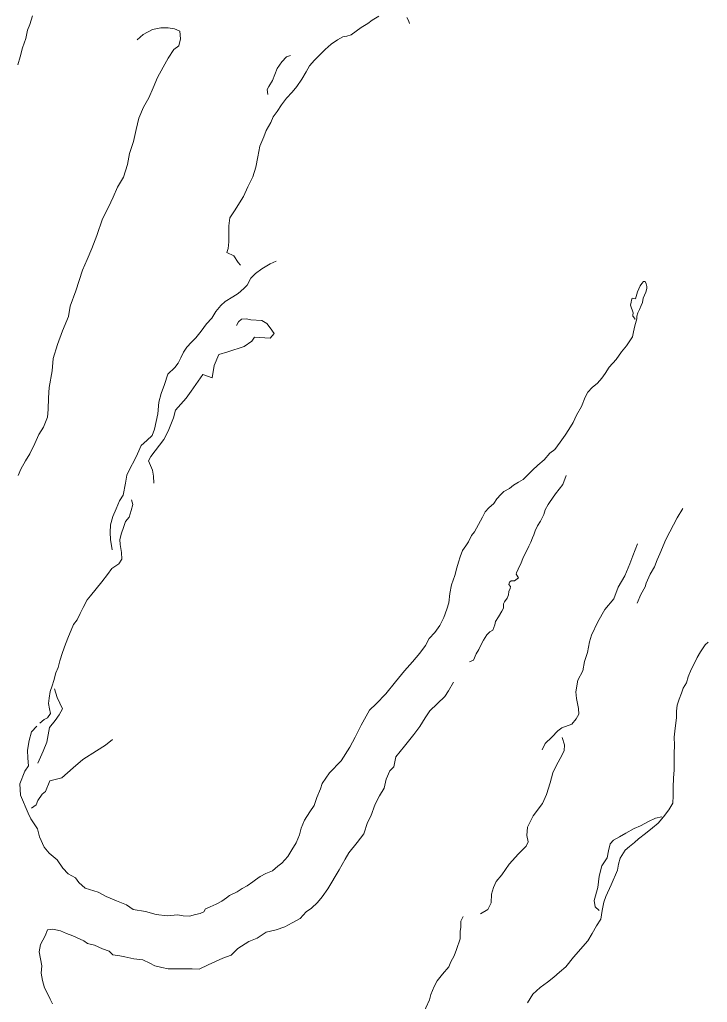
# Model space of a CAD drawing. Extents: x 683321 to 688873, y 7661944 to 7668387.
# Drawn here: x 688087.9 to 688346.8, y 7666023.8 to 7666393.6 of the extents above; entities that cross this region are included whole.
import ezdxf

# ---------------------------------------------------------------- set-up
doc = ezdxf.new("R2010")
doc.units = 0
doc.header["$MEASUREMENT"] = 0
doc.layers.add('01 CRESTA_Line', color=3, linetype='Continuous', lineweight=20)

msp = doc.modelspace()

# ---------------------------------------------------------------- linework, layer by layer
at = {"layer": '01 CRESTA_Line'}
for points in [[(688092.77, 7666395.05, 4326.56), (688091.75, 7666391.77, 4326.24), (688090.94, 7666389.58, 4326.08), (688090.21, 7666386.44, 4325.8), (688089.04, 7666383.01, 4325.36), (688088.09, 7666379.6, 4325.2), (688087.19, 7666376.63, 4324.89)], [(688223.18, 7666394.82, 4351.44), (688220.68, 7666393.35, 4351.32), (688218.97, 7666392.09, 4351.36), (688216.51, 7666390.61, 4351.24), (688214.65, 7666389.28, 4351.13), (688212.74, 7666387.8, 4351.35), (688211.04, 7666387.4, 4351.18), (688209.53, 7666387.07, 4351.36), (688207.61, 7666386.03, 4351.65), (688205.25, 7666384.35, 4351.6), (688202.94, 7666382.35, 4351.4), (688200.77, 7666380.23, 4351.56), (688198.94, 7666378.27, 4351.52), (688197.09, 7666376.17, 4351.65), (688195.81, 7666373.97, 4351.39), (688194.17, 7666371.16, 4351.28), (688192.33, 7666368.37, 4351.34), (688190.51, 7666366.23, 4351.53), (688188.42, 7666363.99, 4351.47), (688186.46, 7666361.57, 4351.51), (688184.84, 7666359.06, 4351.35), (688183.42, 7666356.97, 4351.29), (688182.47, 7666354.83, 4351.17), (688180.67, 7666351.81, 4351.09), (688179.91, 7666349.45, 4351.26), (688178.33, 7666345.92, 4350.97), (688177.6, 7666341.95, 4351.4), (688176.88, 7666338.1, 4351.91), (688175.75, 7666334.39, 4351.7), (688173.83, 7666330.72, 4351.86), (688172.22, 7666327.04, 4351.74), (688168.78, 7666321.69, 4351.33), (688167.07, 7666319.01, 4351.14), (688166.63, 7666315.93, 4350.91), (688166.65, 7666312.99, 4350.95), (688166.62, 7666309.91, 4350.62), (688166.48, 7666307.42, 4350.77), (688165.98, 7666306, 4350.62), (688168.61, 7666304.7, 4350.42), (688170.15, 7666302.13, 4350.89), (688171.04, 7666301.19, 4350.4)], [(688234.68, 7666392.09, 4350.93), (688234.32, 7666393.29, 4351.34), (688233.67, 7666394.37, 4351.36)], [(688087.33, 7666222, 4332.33), (688088.37, 7666224.38, 4332.22), (688090.12, 7666227.53, 4331.94), (688091.77, 7666230.2, 4331.92), (688093.63, 7666234.13, 4331.95), (688095.17, 7666237.49, 4331.83), (688096.93, 7666240.27, 4331.5), (688098.4, 7666244, 4332.06), (688098.7, 7666246.93, 4331.94), (688098.77, 7666251.25, 4331.98), (688098.99, 7666255.16, 4331.92), (688100.19, 7666261.44, 4331.62), (688100.53, 7666266.04, 4331.12), (688102.15, 7666271.31, 4331.23), (688104.11, 7666276.48, 4331.63), (688106.38, 7666281.89, 4331.99), (688107, 7666285.78, 4331.4), (688109.05, 7666291.47, 4331.67), (688111.59, 7666299.35, 4331.34), (688113.3, 7666303.32, 4330.89), (688115.04, 7666307.42, 4330.72), (688117.03, 7666312.33, 4330.8), (688119.18, 7666318.63, 4331.16), (688121.38, 7666322.96, 4331.16), (688123.14, 7666326.81, 4331.19), (688124.82, 7666330.55, 4331.1), (688127, 7666334.25, 4330.76), (688128.49, 7666339.12, 4330.58), (688129.32, 7666343.19, 4330.3), (688130.84, 7666347.78, 4330.1), (688131.83, 7666352.26, 4330.11), (688132.75, 7666356.44, 4330.08), (688134.57, 7666360.63, 4330.08), (688136.61, 7666364.13, 4330), (688138.15, 7666367.88, 4329.94), (688139.78, 7666371.86, 4330.12), (688141.92, 7666375.65, 4330.3), (688143.86, 7666379.11, 4330.18), (688145.94, 7666382.39, 4330.35), (688147.8, 7666383.67, 4330.04), (688148.44, 7666386.41, 4330.19), (688148.23, 7666389.21, 4330.76), (688146.18, 7666390.1, 4330.36), (688143.9, 7666390.46, 4330.3), (688141.06, 7666390.46, 4329.49), (688137.88, 7666389.82, 4328.38), (688134.47, 7666387.96, 4326.96), (688132.14, 7666385.99, 4326.15)], [(688189.87, 7666380.11, 4346.52), (688188.41, 7666379.54, 4346.58), (688186.62, 7666377.64, 4346.84), (688184.92, 7666375.25, 4346.38), (688183.94, 7666372.91, 4346.57), (688183.14, 7666370.7, 4346.71), (688181.76, 7666368.46, 4346.73), (688181.13, 7666367.31, 4347.18), (688181.35, 7666365.35, 4346.88)], [(688184.5, 7666302.65, 4353.31), (688182.19, 7666301.63, 4352.94), (688179.04, 7666299.79, 4353.55), (688176.66, 7666298.11, 4353.7), (688174.96, 7666296.32, 4352.91), (688173.52, 7666293.68, 4353), (688172.31, 7666292.43, 4353.49), (688170.18, 7666290.5, 4353.13), (688168.17, 7666289.25, 4352.94), (688165.33, 7666287.56, 4353.05), (688163.63, 7666286.04, 4353.8), (688161.75, 7666283.7, 4353.4), (688160.25, 7666281.28, 4353.31), (688158.22, 7666279.07, 4353.13), (688156.26, 7666276.29, 4352.94), (688154.28, 7666273.87, 4353.79), (688152.56, 7666272.17, 4354.19), (688150.9, 7666270.35, 4354.18), (688149.66, 7666268.5, 4353.53), (688148.64, 7666266.37, 4353.81), (688147.56, 7666264.25, 4353.73), (688146.32, 7666262.74, 4353.45), (688143.68, 7666260.17, 4353.09), (688142.51, 7666256.32, 4353.06), (688141.26, 7666252.89, 4352.41), (688140.38, 7666249.59, 4351.98), (688139.89, 7666245.25, 4352.59), (688138.71, 7666239.53, 4352.37), (688137.78, 7666237.04, 4352.67), (688135.82, 7666235.21, 4351.8), (688133.73, 7666233.3, 4351.4), (688132.25, 7666230.22, 4351.38), (688130.99, 7666227.57, 4351.08), (688129.63, 7666225.09, 4351.28), (688128.28, 7666222.2, 4351.58), (688127.75, 7666219.17, 4351.45), (688126.88, 7666214.66, 4351.59), (688125.55, 7666212.46, 4351.22), (688124.23, 7666209.48, 4350.92), (688123.05, 7666206.66, 4350.71), (688122.18, 7666203.53, 4350.71), (688122.04, 7666200.54, 4350.66), (688122.11, 7666197.9, 4350.87), (688122.79, 7666194.12, 4350.9)], [(688094.36, 7666127.73, 4351.67), (688092.45, 7666125.61, 4351.44), (688091.5, 7666122.28, 4351.58), (688090.83, 7666118.69, 4351.62), (688091.04, 7666115.71, 4351.53), (688091.21, 7666112.73, 4351.48), (688089.92, 7666110.79, 4350.22), (688088.03, 7666105.96, 4350.22), (688088.19, 7666101.73, 4350.44), (688091.16, 7666094.93, 4352.15), (688092.18, 7666092.85, 4352.61), (688094.66, 7666089.09, 4351.98), (688095.39, 7666086.08, 4351.62), (688097.12, 7666082.23, 4352.15), (688099.07, 7666079.94, 4352.01), (688102, 7666077.48, 4352.73), (688104.18, 7666074.3, 4352.59), (688106.25, 7666072.15, 4351.48), (688108.92, 7666070.59, 4351.99), (688110.23, 7666068.93, 4352.38), (688112.65, 7666066.81, 4352.45), (688117.43, 7666065.25, 4352.78), (688120.52, 7666063.56, 4353.23), (688124.42, 7666061.94, 4351.34), (688128.15, 7666060.47, 4351.39), (688130.72, 7666058.71, 4351.69), (688135.32, 7666057.94, 4351.37), (688139.35, 7666056.84, 4351.45), (688143.49, 7666056.37, 4351.31), (688147.46, 7666056.75, 4351.18), (688149.47, 7666056.35, 4351.44), (688151.87, 7666056.19, 4351.79), (688154.11, 7666056.82, 4352.04), (688155.89, 7666057.28, 4351.73), (688157.21, 7666057.87, 4351.89), (688157.85, 7666059.03, 4351.98), (688159.71, 7666059.79, 4351.91), (688161.89, 7666060.72, 4351.98), (688164.05, 7666061.86, 4351.95), (688165.84, 7666063.12, 4351.85), (688166.95, 7666063.99, 4351.76), (688169.83, 7666065.42, 4351.87), (688171.73, 7666066.66, 4351.88), (688173.56, 7666067.67, 4352.22), (688175.69, 7666069.16, 4352.09), (688176.77, 7666069.9, 4351.97), (688178.51, 7666071.13, 4351.99), (688180.57, 7666072.29, 4351.97), (688183.07, 7666073.28, 4352.06), (688185.11, 7666075.07, 4352.08), (688186.62, 7666076.17, 4351.85), (688188.84, 7666078.7, 4352.05), (688190.44, 7666081.16, 4352.13), (688192.08, 7666083.85, 4352.11), (688193.25, 7666086.82, 4352.01), (688193.9, 7666089.37, 4351.95), (688195.1, 7666092.34, 4351.93), (688197.15, 7666095.46, 4352.14), (688198.81, 7666097.83, 4352.32), (688199.77, 7666100.91, 4352.38), (688201.2, 7666104.11, 4352.22), (688201.84, 7666106.14, 4352.39), (688204.53, 7666110.19, 4352.28), (688208.91, 7666114.66, 4352.36), (688212.2, 7666119.82, 4352.11), (688214.22, 7666123.53, 4351.9), (688216.55, 7666128.05, 4351.94), (688219.62, 7666133.7, 4351.83), (688222.2, 7666136.13, 4351.92), (688225.73, 7666139.87, 4352.07), (688229.39, 7666144.42, 4351.85), (688232.86, 7666148.51, 4351.93), (688235.84, 7666151.87, 4351.84), (688238.58, 7666155.21, 4351.68), (688240.68, 7666158.12, 4351.67), (688242.1, 7666160.7, 4351.42), (688244.23, 7666162.96, 4351.73), (688246.06, 7666165.62, 4352.01), (688247.62, 7666168.66, 4351.99), (688248.73, 7666171.71, 4351.94), (688249.51, 7666174.14, 4351.92), (688249.89, 7666177.68, 4352.03), (688250.44, 7666180.95, 4351.83), (688251.81, 7666184.38, 4351.69), (688252.51, 7666187.29, 4351.82), (688253.14, 7666189.43, 4351.74), (688253.8, 7666191.48, 4351.8), (688254.63, 7666193.77, 4352.02), (688255.84, 7666195.52, 4351.74), (688256.89, 7666197.04, 4351.81), (688258.08, 7666199.47, 4351.81), (688259.12, 7666200.78, 4351.81), (688260.71, 7666203.56, 4351.64), (688262.22, 7666206.35, 4351.56), (688263.12, 7666208.4, 4351.67), (688264.51, 7666209.91, 4351.69), (688266.4, 7666211.52, 4351.59), (688267.6, 7666213.25, 4351.66), (688269.05, 7666214.94, 4351.58), (688270.21, 7666215.96, 4351.68), (688272.3, 7666217.2, 4351.73), (688273.84, 7666218.35, 4351.68), (688275.74, 7666219.49, 4351.85), (688277.48, 7666220.51, 4351.93), (688279.25, 7666222.25, 4351.64), (688281, 7666224.08, 4351.66), (688283.01, 7666225.9, 4351.76), (688285.36, 7666227.94, 4351.59), (688287.5, 7666230.42, 4351.63), (688289.34, 7666231.83, 4351.4), (688291.41, 7666234.55, 4351.56), (688293.26, 7666237.17, 4351.6), (688294.63, 7666239.29, 4351.82), (688296.32, 7666242.03, 4351.57), (688297.61, 7666244.69, 4351.85), (688299.4, 7666247.96, 4351.7), (688300.85, 7666251.5, 4351.59), (688301.85, 7666253.41, 4351.79), (688303.4, 7666255.19, 4351.83), (688305.41, 7666256.76, 4351.88), (688307.05, 7666258.71, 4351.94), (688308.38, 7666260.39, 4352.07), (688309.87, 7666262.82, 4351.88), (688312.48, 7666265.66, 4351.7), (688314.54, 7666268.6, 4351.87), (688316.42, 7666270.82, 4351.95), (688318.61, 7666274.21, 4351.86), (688319.02, 7666276.13, 4351.94), (688319.47, 7666278.33, 4352.09), (688320.26, 7666280.94, 4351.84), (688320.31, 7666282, 4351.55), (688320.63, 7666283.25, 4351.59), (688321.22, 7666284.5, 4351.64), (688321.88, 7666285.98, 4351.57), (688322.46, 7666287.11, 4351.41), (688322.71, 7666288.83, 4351.39), (688323.2, 7666289.94, 4351.28), (688323.6, 7666291.01, 4351.31), (688324.04, 7666292.37, 4351.15), (688324.08, 7666293.15, 4351.2), (688323.81, 7666294.16, 4351.08), (688323.37, 7666295.01, 4351.03), (688322.77, 7666295, 4351.12), (688322.09, 7666294.29, 4351.15), (688321.5, 7666293.35, 4351.1), (688321, 7666292.32, 4351.14), (688320.48, 7666291.15, 4351.14), (688319.8, 7666288.47, 4351.4), (688318.54, 7666288.76, 4350.47), (688318.23, 7666288.01, 4350.59), (688318.13, 7666287.31, 4350.48), (688317.87, 7666286.14, 4350.39), (688318.9, 7666283.28, 4352.15), (688318.82, 7666282.34, 4352.04), (688318.77, 7666281.96, 4351.82), (688319.52, 7666281.1, 4351.8), (688319.56, 7666280.75, 4351.73)], [(688169.58, 7666278.43, 4353.76), (688170.29, 7666279.83, 4353.53), (688171.43, 7666280.88, 4353.67), (688173.33, 7666280.97, 4353.47), (688174.99, 7666280.64, 4353.31), (688179.1, 7666280.34, 4353.26), (688180.98, 7666279.27, 4352.28), (688182.28, 7666277.56, 4352.22), (688183.7, 7666275.5, 4352.07), (688182.27, 7666273.7, 4351.97), (688176.33, 7666274.14, 4352.31), (688175.3, 7666272.57, 4352.73), (688172.41, 7666270.57, 4352.98), (688166.28, 7666268.54, 4352.51), (688162.93, 7666267.52, 4352.84), (688161.12, 7666263.42, 4352.55), (688160.44, 7666258.75, 4353.01), (688156.83, 7666259.99, 4353.69), (688152.46, 7666253.75, 4352.27), (688150.57, 7666251.11, 4352.7), (688146.65, 7666246.63, 4352.33), (688145.79, 7666243.73, 4352.65), (688143.89, 7666238.67, 4353.27), (688142.16, 7666235.63, 4353.46), (688137.34, 7666229.17, 4352.42), (688136.47, 7666227.55, 4352.61), (688137.94, 7666224.08, 4352.91), (688138.37, 7666221.73, 4352.77), (688138.45, 7666219.13, 4352.6)], [(688257.23, 7666151.87, 4339.25), (688258.83, 7666152.49, 4339.74), (688259.74, 7666154.9, 4339.53), (688260.81, 7666156.53, 4339.53), (688261.56, 7666158.23, 4339.37), (688262.55, 7666160.09, 4339.54), (688263.74, 7666162.11, 4339.35), (688264.99, 7666163.23, 4339.64), (688266, 7666163.86, 4339.55), (688266.79, 7666165.87, 4339.55), (688267.06, 7666167.12, 4339.32), (688268.21, 7666168.91, 4339.57), (688269.42, 7666171, 4339.62), (688270.1, 7666172.06, 4339.65), (688270.1, 7666173.71, 4339.85), (688270.51, 7666174.54, 4339.91), (688271.48, 7666175.93, 4339.88), (688271.9, 7666177.12, 4340.04), (688272.14, 7666178.34, 4339.79), (688272.59, 7666179.48, 4339.86), (688272.73, 7666180.27, 4339.88), (688272.08, 7666180.99, 4339.72), (688272.35, 7666181.86, 4339.62), (688273.02, 7666182.39, 4339.67), (688274.16, 7666182.45, 4339.86), (688275.23, 7666183.16, 4340.2), (688275.72, 7666183.59, 4340.36), (688274.84, 7666184.85, 4339.85), (688275.01, 7666185.43, 4339.85), (688275.59, 7666186.79, 4339.77), (688276.74, 7666189.16, 4340.15), (688277.38, 7666190.82, 4340.28), (688278.03, 7666192.13, 4340.52), (688278.87, 7666193.88, 4340.71), (688279.56, 7666195.42, 4340.85), (688280.37, 7666196.92, 4341.31), (688281.05, 7666198.54, 4341.56), (688281.47, 7666199.66, 4341.73), (688282.01, 7666201.26, 4341.96), (688282.92, 7666203.05, 4342.05), (688283.97, 7666204.87, 4342.11), (688285.21, 7666207.35, 4342.18), (688285.77, 7666209.09, 4342.45), (688286.84, 7666211.09, 4342.81), (688287.39, 7666211.89, 4342.86), (688289.68, 7666215.19, 4343.08), (688292.44, 7666218.63, 4343.95), (688293.67, 7666222.04, 4344.84)], [(688130.04, 7666212.88, 4352.56), (688130.54, 7666211.18, 4352.52), (688129.91, 7666208.87, 4352.44), (688129.17, 7666206.41, 4352.42), (688127.83, 7666204.74, 4352.8), (688127.08, 7666202.51, 4352.4), (688126.22, 7666200.33, 4352.28), (688125.64, 7666197.98, 4352.51), (688125.76, 7666196.1, 4352.75), (688126.27, 7666193.09, 4352.4), (688126.37, 7666190.5, 4352.45), (688125.23, 7666188.81, 4352.58), (688122.66, 7666187.02, 4352.84), (688120.94, 7666184.76, 4352.57), (688118.82, 7666182.05, 4352.29), (688116.76, 7666179.37, 4352.18), (688114.66, 7666176.71, 4352.08), (688113.39, 7666175.24, 4352.32), (688111.89, 7666172.4, 4352.09), (688110.73, 7666170.15, 4352.35), (688109.52, 7666167.77, 4351.91), (688108.22, 7666165.94, 4352.08), (688107.26, 7666163.88, 4352.12), (688106.3, 7666161.41, 4352.15), (688105.22, 7666158.55, 4352.14), (688104.07, 7666155.38, 4352.18), (688103.08, 7666152.35, 4351.88), (688102.37, 7666149.81, 4351.72), (688101.6, 7666147.74, 4351.86), (688100.78, 7666144.95, 4351.93), (688100.18, 7666142.89, 4351.79), (688099.46, 7666140.71, 4351.79), (688099.02, 7666138.27, 4351.64), (688098.8, 7666136.24, 4351.6), (688099.12, 7666134.24, 4351.44), (688099.48, 7666132.43, 4351.45), (688098.46, 7666130.9, 4351.08), (688097.1, 7666130.2, 4351.08), (688095.51, 7666128.83, 4351.37)], [(688320.45, 7666174.06, 4341.03), (688321.71, 7666177.21, 4341.57), (688323.36, 7666180.15, 4341.85), (688323.75, 7666181.52, 4342.33), (688325.25, 7666184.92, 4342.52), (688326.87, 7666187.71, 4342.91), (688327.93, 7666190.33, 4342.94), (688328.9, 7666192.54, 4343.88), (688331.23, 7666198, 4343.5), (688332.72, 7666200.8, 4343.74), (688334.05, 7666203.42, 4344.43), (688335.46, 7666206.08, 4344.43), (688337.56, 7666209.66, 4345.09)], [(688284.64, 7666118.8, 4339.4), (688285.81, 7666121.16, 4339.82), (688288.24, 7666123.54, 4340.25), (688290.54, 7666125.94, 4340.51), (688292.01, 7666127.06, 4340.51), (688295.76, 7666128.49, 4340.39), (688297.43, 7666130.47, 4341.35), (688298.4, 7666132.28, 4341.49), (688298.34, 7666134.42, 4340.86), (688297.59, 7666138.12, 4340.59), (688297.34, 7666140.59, 4341.32), (688298, 7666145.08, 4340.06), (688299.91, 7666148.56, 4340.25), (688300.6, 7666152.09, 4340.37), (688301.67, 7666155.39, 4340.16), (688302.41, 7666159.4, 4339.84), (688303.24, 7666161.99, 4340.36), (688305.53, 7666166.98, 4339.8), (688308.24, 7666171.59, 4340.43), (688311.59, 7666175.67, 4340.87), (688313.3, 7666180.08, 4341.26), (688315.78, 7666184.32, 4342.05), (688317.62, 7666188.76, 4341.75), (688318.7, 7666191.84, 4342.11), (688320.54, 7666196.3, 4341.84)], [(688279.09, 7666023.56, 4360.94), (688281.15, 7666026.81, 4360.82), (688283.91, 7666029.35, 4361.21), (688286.59, 7666031.33, 4361.2), (688288.97, 7666033.3, 4361.46), (688291.17, 7666035.14, 4361.79), (688293.55, 7666037.21, 4361.73), (688296.45, 7666040.83, 4361.52), (688301.78, 7666046.96, 4361.81), (688303.39, 7666049.65, 4362.09), (688305.08, 7666052.53, 4362.06), (688306.73, 7666055.11, 4362.17), (688307.18, 7666058.35, 4361.86), (688307.8, 7666061.5, 4361.89), (688308.59, 7666063.58, 4361.74), (688310.64, 7666068, 4361.99), (688312.93, 7666073.53, 4362.08), (688313.39, 7666075.84, 4362.6), (688313.96, 7666078.08, 4362.56), (688315.84, 7666081.08, 4362.08), (688317.52, 7666082.47, 4362.26), (688319.37, 7666083.88, 4362.35), (688320.85, 7666085.3, 4362.42), (688323.47, 7666087.32, 4362.41), (688326.19, 7666089.4, 4362.39), (688328.28, 7666091.17, 4362.24), (688330.3, 7666093.65, 4362.05), (688332.29, 7666096.23, 4362.39), (688333.8, 7666098.69, 4362.2), (688333.89, 7666101.5, 4362.14), (688334, 7666104.8, 4361.93), (688334.13, 7666108.09, 4362.27), (688334.31, 7666111.26, 4362.24), (688334.35, 7666114.41, 4362.62), (688334.33, 7666117.42, 4362.5), (688334.42, 7666120.57, 4362.54), (688334.31, 7666123.61, 4362.51), (688334.66, 7666126.91, 4362.62), (688335.17, 7666130.91, 4362.46), (688335.21, 7666133.42, 4362.54), (688335.5, 7666135.67, 4362.14), (688336.24, 7666137.87, 4362.28), (688337.02, 7666140.08, 4362.42), (688337.7, 7666142.03, 4362.41), (688338.93, 7666144.03, 4362.46), (688339.55, 7666146.26, 4362.46), (688340.77, 7666148.98, 4362.25), (688341.82, 7666151.19, 4362.52), (688343.04, 7666153.61, 4362.41), (688344.22, 7666155.74, 4362.44), (688345.93, 7666158.28, 4362.34), (688347.08, 7666159.3, 4362.29)], [(688251.3, 7666144.23, 4340.26), (688249.38, 7666141.03, 4340.53), (688248.04, 7666138.85, 4340.48), (688242.35, 7666133.54, 4338.92), (688240.61, 7666130.85, 4339.1), (688238.58, 7666127.62, 4338.81), (688236.3, 7666124.59, 4338.91), (688232.86, 7666120.13, 4338.94), (688229.6, 7666116.23, 4339.62), (688228.82, 7666112.4, 4339.7), (688227.33, 7666110.91, 4339.69), (688225.95, 7666107.79, 4339.74), (688225.11, 7666104.33, 4339.49), (688223.41, 7666101.44, 4340.02), (688221.77, 7666098.4, 4339.92), (688220.11, 7666093.87, 4339.55), (688218.89, 7666091.51, 4339.26), (688217.5, 7666087.22, 4340.09), (688214.99, 7666083.98, 4339.37), (688211.87, 7666079.99, 4339.48), (688210.45, 7666077.71, 4338.72), (688208.24, 7666073.71, 4338.64), (688203.97, 7666066.45, 4338.72), (688201.75, 7666063.48, 4338.48), (688200.11, 7666061.39, 4338.48), (688197.85, 7666059.18, 4338.61), (688195.79, 7666057.83, 4338.49), (688193.48, 7666055.37, 4338.86), (688190.51, 7666053.72, 4338.08), (688187.8, 7666052.21, 4338.16), (688184.48, 7666051.13, 4337.79), (688180.69, 7666050.23, 4338.61), (688177.29, 7666047.97, 4338.76), (688174.15, 7666046.68, 4338.81), (688170.06, 7666044.08, 4339.99), (688167.58, 7666041.6, 4340.33), (688164.4, 7666040.44, 4340.08), (688158.86, 7666037.93, 4339.62), (688155.57, 7666036.33, 4338.66), (688152.87, 7666036.46, 4338.69), (688147.77, 7666036.46, 4337.97), (688143.9, 7666036.35, 4338.32), (688141.45, 7666036.86, 4338.11), (688138.77, 7666037.47, 4337.87), (688136.93, 7666038.51, 4337.91), (688134.29, 7666039.85, 4337.73), (688130.95, 7666040.17, 4337.64), (688127.52, 7666040.9, 4337.43), (688125.59, 7666041.28, 4337.4), (688122.96, 7666041.72, 4337.68), (688121.66, 7666043, 4338.15), (688119.15, 7666043.89, 4338.86), (688116.08, 7666045.35, 4339.29), (688113.53, 7666045.99, 4338.92), (688112.15, 7666046.88, 4339.02), (688107.89, 7666048.79, 4338.94), (688105.6, 7666049.76, 4338.96), (688103.3, 7666050.72, 4338.99), (688100.39, 7666051.35, 4338.69), (688098.36, 7666051.03, 4338.55), (688097.49, 7666048.79, 4338.88), (688095.84, 7666045.62, 4338.85), (688095.23, 7666042.8, 4338.8), (688095.77, 7666040.18, 4338.78), (688096.3, 7666037.56, 4338.76), (688096.05, 7666034.82, 4338.84), (688096.47, 7666032.04, 4338.98), (688097.33, 7666029.25, 4338.91), (688098.38, 7666027.14, 4338.97), (688099.43, 7666025.02, 4339.04), (688100.27, 7666023.17, 4339.01)], [(688101.09, 7666141.79, 4351.92), (688102.06, 7666138.5, 4352.49), (688104.04, 7666134.24, 4351.7), (688102.77, 7666132.01, 4351.64), (688101.28, 7666129.83, 4352.31), (688099.11, 7666127.17, 4351.62), (688098.1, 7666121.66, 4352.14), (688096.77, 7666118.26, 4351.69), (688094.72, 7666113.82, 4351.85)], [(688122.82, 7666122.73, 4350.79), (688120.29, 7666120.61, 4350.38), (688116.87, 7666118.43, 4350.77), (688111.72, 7666115.18, 4350.4), (688108.09, 7666111.98, 4350.46), (688103.79, 7666108.3, 4350.39), (688099.23, 7666107.18, 4351.01), (688097.67, 7666103.19, 4351.83), (688096.35, 7666102.14, 4352.32), (688094.72, 7666099.74, 4352.4), (688094.17, 7666098.17, 4351.57), (688092.33, 7666096.84, 4351.59)], [(688261.47, 7666057.16, 4340.45), (688264.22, 7666058.72, 4341.61), (688265.37, 7666061.2, 4341.42), (688265.61, 7666064.45, 4341.17), (688266.32, 7666066.95, 4340.98), (688267.27, 7666069.23, 4341.3), (688269.45, 7666071.82, 4341.46), (688272.16, 7666075.84, 4341.2), (688275.67, 7666079.64, 4340.24), (688276.77, 7666080.72, 4341.33), (688278.56, 7666082.59, 4341.49), (688279.33, 7666084.18, 4341.39), (688278.82, 7666086.55, 4341.11), (688279.17, 7666089.65, 4340.13), (688281.3, 7666094.03, 4339.95), (688284.8, 7666098.67, 4339.52), (688286.21, 7666101.99, 4339.18), (688287.62, 7666106.44, 4338.75), (688288.63, 7666110.15, 4338.34), (688289.85, 7666112.77, 4338.63), (688291.36, 7666115.56, 4339.04), (688292.93, 7666118.44, 4338.28), (688293.09, 7666120.64, 4338.2), (688292.11, 7666123.44, 4338.74)], [(688329.72, 7666093.59, 4362.09), (688327.24, 7666093.11, 4361.89), (688324.7, 7666091.83, 4361.6), (688321.7, 7666090.21, 4361.6), (688319.28, 7666089.19, 4361.29), (688316.18, 7666087.39, 4360.91), (688313.71, 7666086.05, 4361.22), (688311.48, 7666084.88, 4360.96), (688310.21, 7666083.47, 4361.33), (688309.63, 7666080.77, 4362.01), (688309.11, 7666078.19, 4361.84), (688307.15, 7666075.19, 4361.16), (688306.13, 7666071.31, 4360.87), (688305.53, 7666066.95, 4360.55), (688304.2, 7666062.14, 4360.1), (688304.62, 7666059.78, 4360.8), (688306.05, 7666058.39, 4361.77)], [(688232.51, 7665994.88, 4339.09), (688234.07, 7665997.18, 4339.88), (688235.17, 7665999.64, 4340.43), (688234.55, 7666002.35, 4340.21), (688234.85, 7666005.53, 4340.15), (688235.76, 7666009.04, 4339.9), (688236.77, 7666011.06, 4340.21), (688238.17, 7666014.89, 4339.65), (688239.52, 7666018.45, 4339.14), (688240.88, 7666021.73, 4339.3), (688242.2, 7666024.74, 4339), (688242.67, 7666026.74, 4339.09), (688244.03, 7666029.73, 4339.06), (688245.13, 7666031.86, 4339.42), (688247.17, 7666034.39, 4339.47), (688249.45, 7666037.18, 4339.41), (688250.3, 7666039.03, 4339.66), (688251.45, 7666041.27, 4339.68), (688252.43, 7666043.7, 4339.26), (688253.76, 7666047.66, 4339.43), (688253.76, 7666050.46, 4339.92), (688254.03, 7666052.08, 4340.56), (688254.06, 7666054.38, 4341.19), (688254.87, 7666056.14, 4341.31)]]:
    msp.add_polyline3d(points, dxfattribs=at)

doc.saveas('drawing.dxf')
